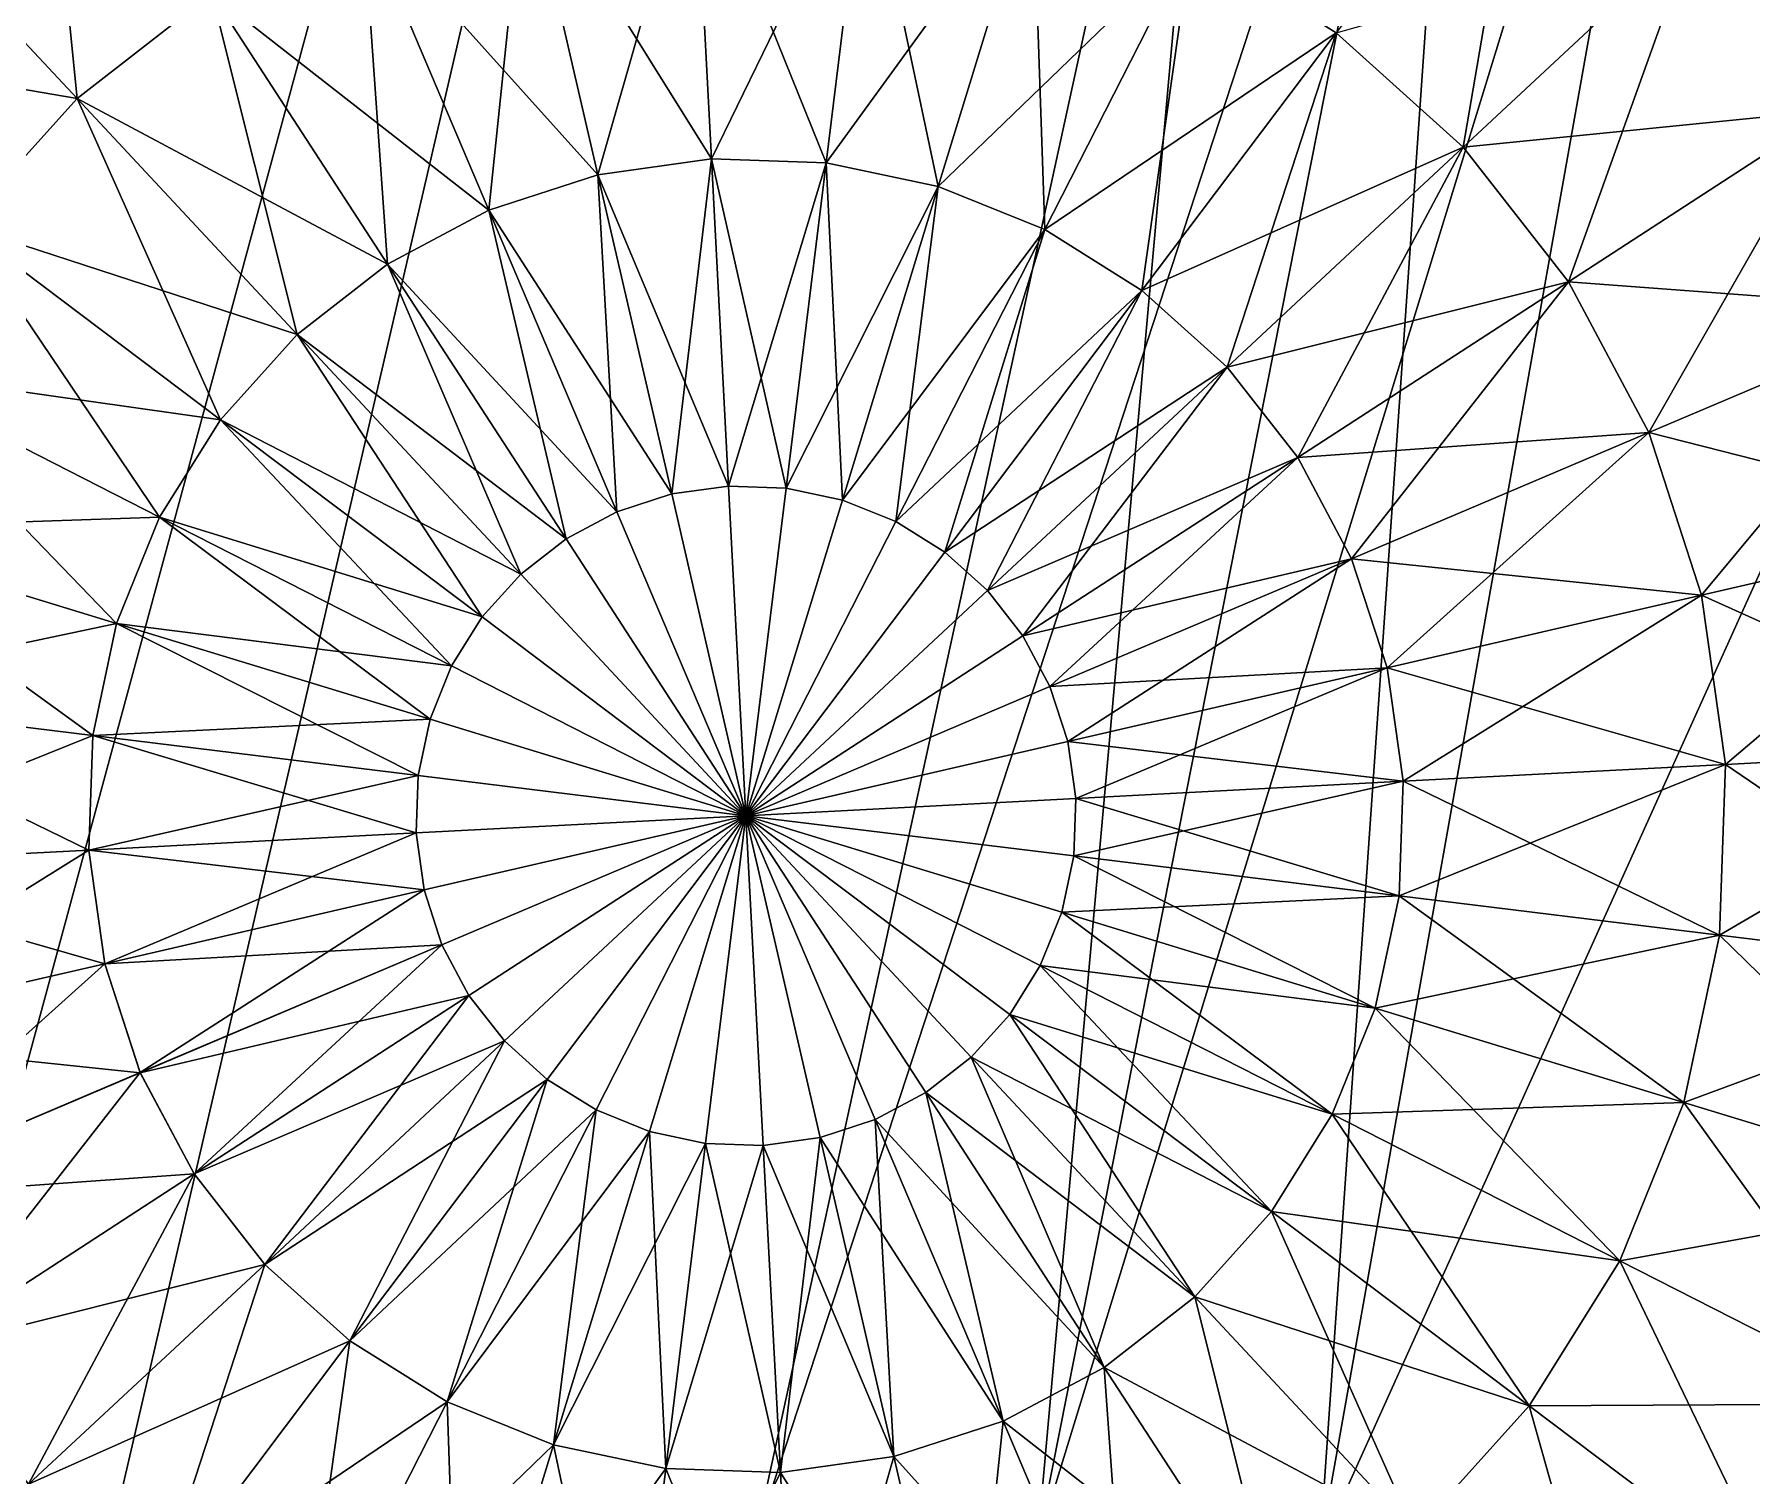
# Model space of a CAD drawing. Header units: metres. Extents: x -1.27 to 1.27, y -2.5 to 2.56.
# Drawn here: x 0.6437 to 0.7796, y 1.4477 to 1.5619 of the extents above; entities that cross this region are included whole.
import ezdxf

# ---------------------------------------------------------------- set-up
doc = ezdxf.new("R2010")
doc.units = ezdxf.units.M

msp = doc.modelspace()

# ---------------------------------------------------------------- linework, layer by layer
at = {"layer": 'Body'}
for points in [[(0.36002, 0.83984, 0.36002), (0.69082, 1.875, 0.29121), (0.46954, 0.83984, 0.19793)], [(0.36002, 0.83984, 0.36002), (0.52969, 1.875, 0.52969), (0.69082, 1.875, 0.29121)], [(0.46954, 0.83984, -0.19793), (0.69082, 1.875, -0.29121), (0.52969, 1.875, -0.52969)], [(0.50977, 0.83984, 0), (0.69082, 1.875, -0.29121), (0.46954, 0.83984, -0.19793)], [(0.46954, 0.83984, 0.19793), (0.75, 1.875, 0), (0.50977, 0.83984, 0)], [(0.46954, 0.83984, 0.19793), (0.69082, 1.875, 0.29121), (0.75, 1.875, 0)], [(0.50977, 0.83984, 0), (0.75, 1.875, 0), (0.69082, 1.875, -0.29121)]]:
    msp.add_3dface(points, dxfattribs=at)
at = {"layer": 'Side arm thing 1'}
for points in [[(0.70075, 1.44277, 0), (0.7387, 1.61669, 0), (0.75755, 1.61636, 0.12072)], [(0.72309, 1.44238, -0.14308), (0.7387, 1.61669, 0), (0.70075, 1.44277, 0)], [(0.72309, 1.44238, -0.14308), (0.75755, 1.61636, -0.12072), (0.7387, 1.61669, 0)], [(0.70075, 1.44277, 0), (0.75755, 1.61636, 0.12072), (0.72309, 1.44238, 0.14308)], [(0.72309, 1.44238, 0.14308), (0.75755, 1.61636, 0.12072), (0.7764, 1.61603, 0.20995)], [(0.74543, 1.44199, -0.24883), (0.75755, 1.61636, -0.12072), (0.72309, 1.44238, -0.14308)], [(0.72309, 1.44238, 0.14308), (0.7764, 1.61603, 0.20995), (0.74543, 1.44199, 0.24883)], [(0.74543, 1.44199, -0.24883), (0.7764, 1.61603, -0.20995), (0.75755, 1.61636, -0.12072)], [(0.74543, 1.44199, 0.24883), (0.7764, 1.61603, 0.20995), (0.82353, 1.61521, 0.29018)], [(0.80128, 1.44101, -0.34392), (0.7764, 1.61603, -0.20995), (0.74543, 1.44199, -0.24883)], [(0.74543, 1.44199, 0.24883), (0.82353, 1.61521, 0.29018), (0.80128, 1.44101, 0.34392)], [(0.80128, 1.44101, -0.34392), (0.82353, 1.61521, -0.29018), (0.7764, 1.61603, -0.20995)]]:
    msp.add_3dface(points, dxfattribs=at)
at = {"layer": 'Socket thing 1'}
for points in [[(0.64705, 1.55679, 0.28978), (0.63002, 1.57504, 0.28191), (0.64412, 1.58605, 0.28191)], [(0.64705, 1.55679, 0.28978), (0.64412, 1.58605, 0.28191), (0.65771, 1.56512, 0.28978)], [(0.79272, 1.58647, -0.27189), (0.77504, 1.56998, -0.28191), (0.78605, 1.55588, -0.28191)], [(0.76175, 1.58194, -0.28191), (0.74673, 1.56201, -0.28978), (0.75679, 1.55295, -0.28978)], [(0.76175, 1.58194, -0.28191), (0.75679, 1.55295, -0.28978), (0.77504, 1.56998, -0.28191)], [(0.68828, 1.55076, 0.29544), (0.68253, 1.57566, 0.28978), (0.69594, 1.57754, 0.28978)], [(0.68253, 1.57566, -0.28978), (0.69727, 1.55202, -0.29544), (0.69594, 1.57754, -0.28978)], [(0.68828, 1.55076, 0.29544), (0.69594, 1.57754, 0.28978), (0.69727, 1.55202, 0.29544)], [(0.69727, 1.55202, 0.29544), (0.69594, 1.57754, 0.28978), (0.70946, 1.57707, 0.28978)], [(0.69594, 1.57754, -0.28978), (0.70635, 1.55171, -0.29544), (0.70946, 1.57707, -0.28978)], [(0.69594, 1.57754, -0.28978), (0.69727, 1.55202, -0.29544), (0.70635, 1.55171, -0.29544)], [(0.69727, 1.55202, 0.29544), (0.70946, 1.57707, 0.28978), (0.70635, 1.55171, 0.29544)], [(0.70635, 1.55171, 0.29544), (0.70946, 1.57707, 0.28978), (0.7227, 1.57425, 0.28978)], [(0.70946, 1.57707, -0.28978), (0.70635, 1.55171, -0.29544), (0.71523, 1.54982, -0.29544)], [(0.70946, 1.57707, -0.28978), (0.71523, 1.54982, -0.29544), (0.7227, 1.57425, -0.28978)], [(0.61806, 1.56175, -0.28191), (0.64705, 1.55679, -0.28978), (0.63002, 1.57504, -0.28191)], [(0.63002, 1.57504, -0.28191), (0.64705, 1.55679, -0.28978), (0.65771, 1.56512, -0.28978)], [(0.63799, 1.54673, 0.28978), (0.63002, 1.57504, 0.28191), (0.64705, 1.55679, 0.28978)], [(0.67965, 1.54795, 0.29544), (0.66966, 1.57147, 0.28978), (0.68253, 1.57566, 0.28978)], [(0.66966, 1.57147, -0.28978), (0.68828, 1.55076, -0.29544), (0.68253, 1.57566, -0.28978)], [(0.67965, 1.54795, 0.29544), (0.68253, 1.57566, 0.28978), (0.68828, 1.55076, 0.29544)], [(0.68253, 1.57566, -0.28978), (0.68828, 1.55076, -0.29544), (0.69727, 1.55202, -0.29544)], [(0.70635, 1.55171, 0.29544), (0.7227, 1.57425, 0.28978), (0.71523, 1.54982, 0.29544)], [(0.71523, 1.54982, 0.29544), (0.7227, 1.57425, 0.28978), (0.73525, 1.56918, 0.28978)], [(0.7227, 1.57425, -0.28978), (0.71523, 1.54982, -0.29544), (0.72365, 1.54642, -0.29544)], [(0.7227, 1.57425, -0.28978), (0.72365, 1.54642, -0.29544), (0.73525, 1.56918, -0.28978)], [(0.67163, 1.54369, 0.29544), (0.65771, 1.56512, 0.28978), (0.66966, 1.57147, 0.28978)], [(0.65771, 1.56512, -0.28978), (0.67965, 1.54795, -0.29544), (0.66966, 1.57147, -0.28978)], [(0.66966, 1.57147, -0.28978), (0.67965, 1.54795, -0.29544), (0.68828, 1.55076, -0.29544)], [(0.67163, 1.54369, 0.29544), (0.66966, 1.57147, 0.28978), (0.67965, 1.54795, 0.29544)], [(0.71523, 1.54982, 0.29544), (0.73525, 1.56918, 0.28978), (0.72365, 1.54642, 0.29544)], [(0.72365, 1.54642, 0.29544), (0.73525, 1.56918, 0.28978), (0.74673, 1.56201, 0.28978)], [(0.73525, 1.56918, -0.28978), (0.72365, 1.54642, -0.29544), (0.73135, 1.5416, -0.29544)], [(0.73525, 1.56918, -0.28978), (0.73135, 1.5416, -0.29544), (0.74673, 1.56201, -0.28978)], [(0.74673, 1.56201, 0.28978), (0.77504, 1.56998, 0.28191), (0.75679, 1.55295, 0.28978)], [(0.75679, 1.55295, 0.28978), (0.77504, 1.56998, 0.28191), (0.78605, 1.55588, 0.28191)], [(0.77504, 1.56998, -0.28191), (0.75679, 1.55295, -0.28978), (0.76512, 1.54229, -0.28978)], [(0.77504, 1.56998, -0.28191), (0.76512, 1.54229, -0.28978), (0.78605, 1.55588, -0.28191)], [(0.77504, 1.56998, 0.28191), (0.80633, 1.56905, 0.27189), (0.78605, 1.55588, 0.28191)], [(0.66447, 1.5381, 0.29544), (0.64705, 1.55679, 0.28978), (0.65771, 1.56512, 0.28978)], [(0.64705, 1.55679, -0.28978), (0.67163, 1.54369, -0.29544), (0.65771, 1.56512, -0.28978)], [(0.65771, 1.56512, -0.28978), (0.67163, 1.54369, -0.29544), (0.67965, 1.54795, -0.29544)], [(0.66447, 1.5381, 0.29544), (0.65771, 1.56512, 0.28978), (0.67163, 1.54369, 0.29544)], [(0.61806, 1.56175, -0.28191), (0.63799, 1.54673, -0.28978), (0.64705, 1.55679, -0.28978)], [(0.72365, 1.54642, 0.29544), (0.74673, 1.56201, 0.28978), (0.73135, 1.5416, 0.29544)], [(0.73135, 1.5416, 0.29544), (0.74673, 1.56201, 0.28978), (0.75679, 1.55295, 0.28978)], [(0.74673, 1.56201, -0.28978), (0.73135, 1.5416, -0.29544), (0.7381, 1.53553, -0.29544)], [(0.74673, 1.56201, -0.28978), (0.7381, 1.53553, -0.29544), (0.75679, 1.55295, -0.28978)], [(0.6584, 1.53135, 0.29544), (0.63799, 1.54673, 0.28978), (0.64705, 1.55679, 0.28978)], [(0.63799, 1.54673, -0.28978), (0.66447, 1.5381, -0.29544), (0.64705, 1.55679, -0.28978)], [(0.64705, 1.55679, -0.28978), (0.66447, 1.5381, -0.29544), (0.67163, 1.54369, -0.29544)], [(0.6584, 1.53135, 0.29544), (0.64705, 1.55679, 0.28978), (0.66447, 1.5381, 0.29544)], [(0.75679, 1.55295, 0.28978), (0.78605, 1.55588, 0.28191), (0.76512, 1.54229, 0.28978)], [(0.76512, 1.54229, 0.28978), (0.78605, 1.55588, 0.28191), (0.79445, 1.54009, 0.28191)], [(0.78605, 1.55588, -0.28191), (0.76512, 1.54229, -0.28978), (0.77147, 1.53034, -0.28978)], [(0.78605, 1.55588, -0.28191), (0.77147, 1.53034, -0.28978), (0.79445, 1.54009, -0.28191)], [(0.73135, 1.5416, 0.29544), (0.75679, 1.55295, 0.28978), (0.7381, 1.53553, 0.29544)], [(0.7381, 1.53553, 0.29544), (0.75679, 1.55295, 0.28978), (0.76512, 1.54229, 0.28978)], [(0.75679, 1.55295, -0.28978), (0.7381, 1.53553, -0.29544), (0.74369, 1.52837, -0.29544)], [(0.75679, 1.55295, -0.28978), (0.74369, 1.52837, -0.29544), (0.76512, 1.54229, -0.28978)], [(0.69412, 1.52548, 0.29886), (0.68828, 1.55076, 0.29544), (0.69727, 1.55202, 0.29544)], [(0.68828, 1.55076, -0.29544), (0.69863, 1.52611, -0.29886), (0.69727, 1.55202, -0.29544)], [(0.69412, 1.52548, 0.29886), (0.69727, 1.55202, 0.29544), (0.69863, 1.52611, 0.29886)], [(0.69863, 1.52611, 0.29886), (0.69727, 1.55202, 0.29544), (0.70635, 1.55171, 0.29544)], [(0.69727, 1.55202, -0.29544), (0.70319, 1.52595, -0.29886), (0.70635, 1.55171, -0.29544)], [(0.69727, 1.55202, -0.29544), (0.69863, 1.52611, -0.29886), (0.70319, 1.52595, -0.29886)], [(0.69863, 1.52611, 0.29886), (0.70635, 1.55171, 0.29544), (0.70319, 1.52595, 0.29886)], [(0.70319, 1.52595, 0.29886), (0.70635, 1.55171, 0.29544), (0.71523, 1.54982, 0.29544)], [(0.70635, 1.55171, -0.29544), (0.70319, 1.52595, -0.29886), (0.70764, 1.525, -0.29886)], [(0.70635, 1.55171, -0.29544), (0.70764, 1.525, -0.29886), (0.71523, 1.54982, -0.29544)], [(0.68978, 1.52407, 0.29886), (0.67965, 1.54795, 0.29544), (0.68828, 1.55076, 0.29544)], [(0.67965, 1.54795, -0.29544), (0.69412, 1.52548, -0.29886), (0.68828, 1.55076, -0.29544)], [(0.68828, 1.55076, -0.29544), (0.69412, 1.52548, -0.29886), (0.69863, 1.52611, -0.29886)], [(0.68978, 1.52407, 0.29886), (0.68828, 1.55076, 0.29544), (0.69412, 1.52548, 0.29886)], [(0.70319, 1.52595, 0.29886), (0.71523, 1.54982, 0.29544), (0.70764, 1.525, 0.29886)], [(0.70764, 1.525, 0.29886), (0.71523, 1.54982, 0.29544), (0.72365, 1.54642, 0.29544)], [(0.71523, 1.54982, -0.29544), (0.70764, 1.525, -0.29886), (0.71187, 1.5233, -0.29886)], [(0.71523, 1.54982, -0.29544), (0.71187, 1.5233, -0.29886), (0.72365, 1.54642, -0.29544)], [(0.68576, 1.52193, 0.29886), (0.67163, 1.54369, 0.29544), (0.67965, 1.54795, 0.29544)], [(0.67163, 1.54369, -0.29544), (0.68978, 1.52407, -0.29886), (0.67965, 1.54795, -0.29544)], [(0.67965, 1.54795, -0.29544), (0.68978, 1.52407, -0.29886), (0.69412, 1.52548, -0.29886)], [(0.68576, 1.52193, 0.29886), (0.67965, 1.54795, 0.29544), (0.68978, 1.52407, 0.29886)], [(0.65358, 1.52365, 0.29544), (0.63082, 1.53525, 0.28978), (0.63799, 1.54673, 0.28978)], [(0.63082, 1.53525, -0.28978), (0.6584, 1.53135, -0.29544), (0.63799, 1.54673, -0.28978)], [(0.63799, 1.54673, -0.28978), (0.6584, 1.53135, -0.29544), (0.66447, 1.5381, -0.29544)], [(0.65358, 1.52365, 0.29544), (0.63799, 1.54673, 0.28978), (0.6584, 1.53135, 0.29544)], [(0.70764, 1.525, 0.29886), (0.72365, 1.54642, 0.29544), (0.71187, 1.5233, 0.29886)], [(0.71187, 1.5233, 0.29886), (0.72365, 1.54642, 0.29544), (0.73135, 1.5416, 0.29544)], [(0.72365, 1.54642, -0.29544), (0.71187, 1.5233, -0.29886), (0.71574, 1.52088, -0.29886)], [(0.72365, 1.54642, -0.29544), (0.71574, 1.52088, -0.29886), (0.73135, 1.5416, -0.29544)], [(0.68217, 1.51912, 0.29886), (0.66447, 1.5381, 0.29544), (0.67163, 1.54369, 0.29544)], [(0.66447, 1.5381, -0.29544), (0.68576, 1.52193, -0.29886), (0.67163, 1.54369, -0.29544)], [(0.67163, 1.54369, -0.29544), (0.68576, 1.52193, -0.29886), (0.68978, 1.52407, -0.29886)], [(0.68217, 1.51912, 0.29886), (0.67163, 1.54369, 0.29544), (0.68576, 1.52193, 0.29886)], [(0.7381, 1.53553, 0.29544), (0.76512, 1.54229, 0.28978), (0.74369, 1.52837, 0.29544)], [(0.74369, 1.52837, 0.29544), (0.76512, 1.54229, 0.28978), (0.77147, 1.53034, 0.28978)], [(0.76512, 1.54229, -0.28978), (0.74369, 1.52837, -0.29544), (0.74795, 1.52035, -0.29544)], [(0.76512, 1.54229, -0.28978), (0.74795, 1.52035, -0.29544), (0.77147, 1.53034, -0.28978)], [(0.76512, 1.54229, 0.28978), (0.79445, 1.54009, 0.28191), (0.77147, 1.53034, 0.28978)], [(0.71187, 1.5233, 0.29886), (0.73135, 1.5416, 0.29544), (0.71574, 1.52088, 0.29886)], [(0.71574, 1.52088, 0.29886), (0.73135, 1.5416, 0.29544), (0.7381, 1.53553, 0.29544)], [(0.73135, 1.5416, -0.29544), (0.71574, 1.52088, -0.29886), (0.71912, 1.51783, -0.29886)], [(0.73135, 1.5416, -0.29544), (0.71912, 1.51783, -0.29886), (0.7381, 1.53553, -0.29544)], [(0.77147, 1.53034, 0.28978), (0.79445, 1.54009, 0.28191), (0.79998, 1.52308, 0.28191)], [(0.79445, 1.54009, -0.28191), (0.77147, 1.53034, -0.28978), (0.77566, 1.51747, -0.28978)], [(0.79445, 1.54009, -0.28191), (0.77566, 1.51747, -0.28978), (0.79998, 1.52308, -0.28191)], [(0.67912, 1.51574, 0.29886), (0.6584, 1.53135, 0.29544), (0.66447, 1.5381, 0.29544)], [(0.6584, 1.53135, -0.29544), (0.68217, 1.51912, -0.29886), (0.66447, 1.5381, -0.29544)], [(0.66447, 1.5381, -0.29544), (0.68217, 1.51912, -0.29886), (0.68576, 1.52193, -0.29886)], [(0.67912, 1.51574, 0.29886), (0.66447, 1.5381, 0.29544), (0.68217, 1.51912, 0.29886)], [(0.65018, 1.51523, 0.29544), (0.62575, 1.5227, 0.28978), (0.63082, 1.53525, 0.28978)], [(0.62575, 1.5227, -0.28978), (0.65358, 1.52365, -0.29544), (0.63082, 1.53525, -0.28978)], [(0.63082, 1.53525, -0.28978), (0.65358, 1.52365, -0.29544), (0.6584, 1.53135, -0.29544)], [(0.65018, 1.51523, 0.29544), (0.63082, 1.53525, 0.28978), (0.65358, 1.52365, 0.29544)], [(0.71574, 1.52088, 0.29886), (0.7381, 1.53553, 0.29544), (0.71912, 1.51783, 0.29886)], [(0.71912, 1.51783, 0.29886), (0.7381, 1.53553, 0.29544), (0.74369, 1.52837, 0.29544)], [(0.7381, 1.53553, -0.29544), (0.71912, 1.51783, -0.29886), (0.72193, 1.51424, -0.29886)], [(0.7381, 1.53553, -0.29544), (0.72193, 1.51424, -0.29886), (0.74369, 1.52837, -0.29544)], [(0.6767, 1.51187, 0.29886), (0.65358, 1.52365, 0.29544), (0.6584, 1.53135, 0.29544)], [(0.65358, 1.52365, -0.29544), (0.67912, 1.51574, -0.29886), (0.6584, 1.53135, -0.29544)], [(0.6584, 1.53135, -0.29544), (0.67912, 1.51574, -0.29886), (0.68217, 1.51912, -0.29886)], [(0.6767, 1.51187, 0.29886), (0.6584, 1.53135, 0.29544), (0.67912, 1.51574, 0.29886)], [(0.74369, 1.52837, 0.29544), (0.77147, 1.53034, 0.28978), (0.74795, 1.52035, 0.29544)], [(0.74795, 1.52035, 0.29544), (0.77147, 1.53034, 0.28978), (0.77566, 1.51747, 0.28978)], [(0.77147, 1.53034, -0.28978), (0.74795, 1.52035, -0.29544), (0.75076, 1.51172, -0.29544)], [(0.77147, 1.53034, -0.28978), (0.75076, 1.51172, -0.29544), (0.77566, 1.51747, -0.28978)], [(0.77147, 1.53034, 0.28978), (0.79998, 1.52308, 0.28191), (0.77566, 1.51747, 0.28978)], [(0.71912, 1.51783, 0.29886), (0.74369, 1.52837, 0.29544), (0.72193, 1.51424, 0.29886)], [(0.72193, 1.51424, 0.29886), (0.74369, 1.52837, 0.29544), (0.74795, 1.52035, 0.29544)], [(0.74369, 1.52837, -0.29544), (0.72193, 1.51424, -0.29886), (0.72407, 1.51022, -0.29886)], [(0.74369, 1.52837, -0.29544), (0.72407, 1.51022, -0.29886), (0.74795, 1.52035, -0.29544)], [(0.7, 1.5, 0.3), (0.68978, 1.52407, 0.29886), (0.69412, 1.52548, 0.29886)], [(0.68978, 1.52407, -0.29886), (0.7, 1.5, -0.3), (0.69412, 1.52548, -0.29886)], [(0.7, 1.5, 0.3), (0.69412, 1.52548, 0.29886), (0.69863, 1.52611, 0.29886)], [(0.69412, 1.52548, -0.29886), (0.7, 1.5, -0.3), (0.69863, 1.52611, -0.29886)], [(0.69412, 1.52548, -0.29886), (0.7, 1.5, -0.3), (0.7, 1.5, -0.3)], [(0.7, 1.5, 0.3), (0.69412, 1.52548, 0.29886), (0.7, 1.5, 0.3)], [(0.7, 1.5, 0.3), (0.69863, 1.52611, 0.29886), (0.70319, 1.52595, 0.29886)], [(0.69863, 1.52611, -0.29886), (0.7, 1.5, -0.3), (0.70319, 1.52595, -0.29886)], [(0.69863, 1.52611, -0.29886), (0.7, 1.5, -0.3), (0.7, 1.5, -0.3)], [(0.7, 1.5, 0.3), (0.69863, 1.52611, 0.29886), (0.7, 1.5, 0.3)], [(0.7, 1.5, 0.3), (0.70319, 1.52595, 0.29886), (0.7, 1.5, 0.3)], [(0.7, 1.5, 0.3), (0.70319, 1.52595, 0.29886), (0.70764, 1.525, 0.29886)], [(0.70319, 1.52595, -0.29886), (0.7, 1.5, -0.3), (0.70764, 1.525, -0.29886)], [(0.70319, 1.52595, -0.29886), (0.7, 1.5, -0.3), (0.7, 1.5, -0.3)], [(0.7, 1.5, 0.3), (0.68576, 1.52193, 0.29886), (0.68978, 1.52407, 0.29886)], [(0.68576, 1.52193, -0.29886), (0.7, 1.5, -0.3), (0.68978, 1.52407, -0.29886)], [(0.68978, 1.52407, -0.29886), (0.7, 1.5, -0.3), (0.7, 1.5, -0.3)], [(0.7, 1.5, 0.3), (0.68978, 1.52407, 0.29886), (0.7, 1.5, 0.3)], [(0.7, 1.5, 0.3), (0.70764, 1.525, 0.29886), (0.71187, 1.5233, 0.29886)], [(0.70764, 1.525, -0.29886), (0.7, 1.5, -0.3), (0.71187, 1.5233, -0.29886)], [(0.70764, 1.525, -0.29886), (0.7, 1.5, -0.3), (0.7, 1.5, -0.3)], [(0.7, 1.5, 0.3), (0.70764, 1.525, 0.29886), (0.7, 1.5, 0.3)], [(0.64829, 1.50635, 0.29544), (0.62293, 1.50946, 0.28978), (0.62575, 1.5227, 0.28978)], [(0.62293, 1.50946, -0.28978), (0.65018, 1.51523, -0.29544), (0.62575, 1.5227, -0.28978)], [(0.62575, 1.5227, -0.28978), (0.65018, 1.51523, -0.29544), (0.65358, 1.52365, -0.29544)], [(0.64829, 1.50635, 0.29544), (0.62575, 1.5227, 0.28978), (0.65018, 1.51523, 0.29544)], [(0.675, 1.50764, 0.29886), (0.65018, 1.51523, 0.29544), (0.65358, 1.52365, 0.29544)], [(0.65018, 1.51523, -0.29544), (0.6767, 1.51187, -0.29886), (0.65358, 1.52365, -0.29544)], [(0.65358, 1.52365, -0.29544), (0.6767, 1.51187, -0.29886), (0.67912, 1.51574, -0.29886)], [(0.675, 1.50764, 0.29886), (0.65358, 1.52365, 0.29544), (0.6767, 1.51187, 0.29886)], [(0.7, 1.5, 0.3), (0.71187, 1.5233, 0.29886), (0.71574, 1.52088, 0.29886)], [(0.71187, 1.5233, -0.29886), (0.7, 1.5, -0.3), (0.71574, 1.52088, -0.29886)], [(0.71187, 1.5233, -0.29886), (0.7, 1.5, -0.3), (0.7, 1.5, -0.3)], [(0.7, 1.5, 0.3), (0.71187, 1.5233, 0.29886), (0.7, 1.5, 0.3)], [(0.77566, 1.51747, 0.28978), (0.79998, 1.52308, 0.28191), (0.80247, 1.50537, 0.28191)], [(0.79998, 1.52308, -0.28191), (0.77566, 1.51747, -0.28978), (0.77754, 1.50406, -0.28978)], [(0.79998, 1.52308, -0.28191), (0.77754, 1.50406, -0.28978), (0.80247, 1.50537, -0.28191)], [(0.7, 1.5, 0.3), (0.68217, 1.51912, 0.29886), (0.68576, 1.52193, 0.29886)], [(0.68217, 1.51912, -0.29886), (0.7, 1.5, -0.3), (0.68576, 1.52193, -0.29886)], [(0.68576, 1.52193, -0.29886), (0.7, 1.5, -0.3), (0.7, 1.5, -0.3)], [(0.7, 1.5, 0.3), (0.68576, 1.52193, 0.29886), (0.7, 1.5, 0.3)], [(0.7, 1.5, 0.3), (0.71574, 1.52088, 0.29886), (0.71912, 1.51783, 0.29886)], [(0.71574, 1.52088, -0.29886), (0.7, 1.5, -0.3), (0.71912, 1.51783, -0.29886)], [(0.71574, 1.52088, -0.29886), (0.7, 1.5, -0.3), (0.7, 1.5, -0.3)], [(0.7, 1.5, 0.3), (0.71574, 1.52088, 0.29886), (0.7, 1.5, 0.3)], [(0.72193, 1.51424, 0.29886), (0.74795, 1.52035, 0.29544), (0.72407, 1.51022, 0.29886)], [(0.72407, 1.51022, 0.29886), (0.74795, 1.52035, 0.29544), (0.75076, 1.51172, 0.29544)], [(0.74795, 1.52035, -0.29544), (0.72407, 1.51022, -0.29886), (0.72548, 1.50588, -0.29886)], [(0.74795, 1.52035, -0.29544), (0.72548, 1.50588, -0.29886), (0.75076, 1.51172, -0.29544)], [(0.74795, 1.52035, 0.29544), (0.77566, 1.51747, 0.28978), (0.75076, 1.51172, 0.29544)], [(0.7, 1.5, 0.3), (0.67912, 1.51574, 0.29886), (0.68217, 1.51912, 0.29886)], [(0.67912, 1.51574, -0.29886), (0.7, 1.5, -0.3), (0.68217, 1.51912, -0.29886)], [(0.68217, 1.51912, -0.29886), (0.7, 1.5, -0.3), (0.7, 1.5, -0.3)], [(0.7, 1.5, 0.3), (0.68217, 1.51912, 0.29886), (0.7, 1.5, 0.3)], [(0.7, 1.5, 0.3), (0.71912, 1.51783, 0.29886), (0.72193, 1.51424, 0.29886)], [(0.71912, 1.51783, -0.29886), (0.7, 1.5, -0.3), (0.72193, 1.51424, -0.29886)], [(0.71912, 1.51783, -0.29886), (0.7, 1.5, -0.3), (0.7, 1.5, -0.3)], [(0.7, 1.5, 0.3), (0.71912, 1.51783, 0.29886), (0.7, 1.5, 0.3)], [(0.75076, 1.51172, 0.29544), (0.77566, 1.51747, 0.28978), (0.77754, 1.50406, 0.28978)], [(0.77566, 1.51747, -0.28978), (0.75076, 1.51172, -0.29544), (0.75202, 1.50273, -0.29544)], [(0.77566, 1.51747, -0.28978), (0.75202, 1.50273, -0.29544), (0.77754, 1.50406, -0.28978)], [(0.77566, 1.51747, 0.28978), (0.80247, 1.50537, 0.28191), (0.77754, 1.50406, 0.28978)], [(0.62293, 1.50946, -0.28978), (0.64829, 1.50635, -0.29544), (0.65018, 1.51523, -0.29544)], [(0.67405, 1.50319, 0.29886), (0.64829, 1.50635, 0.29544), (0.65018, 1.51523, 0.29544)], [(0.64829, 1.50635, -0.29544), (0.675, 1.50764, -0.29886), (0.65018, 1.51523, -0.29544)], [(0.65018, 1.51523, -0.29544), (0.675, 1.50764, -0.29886), (0.6767, 1.51187, -0.29886)], [(0.67405, 1.50319, 0.29886), (0.65018, 1.51523, 0.29544), (0.675, 1.50764, 0.29886)], [(0.7, 1.5, 0.3), (0.6767, 1.51187, 0.29886), (0.67912, 1.51574, 0.29886)], [(0.6767, 1.51187, -0.29886), (0.7, 1.5, -0.3), (0.67912, 1.51574, -0.29886)], [(0.67912, 1.51574, -0.29886), (0.7, 1.5, -0.3), (0.7, 1.5, -0.3)], [(0.7, 1.5, 0.3), (0.67912, 1.51574, 0.29886), (0.7, 1.5, 0.3)], [(0.7, 1.5, 0.3), (0.72193, 1.51424, 0.29886), (0.72407, 1.51022, 0.29886)], [(0.72193, 1.51424, -0.29886), (0.7, 1.5, -0.3), (0.72407, 1.51022, -0.29886)], [(0.72193, 1.51424, -0.29886), (0.7, 1.5, -0.3), (0.7, 1.5, -0.3)], [(0.7, 1.5, 0.3), (0.72193, 1.51424, 0.29886), (0.7, 1.5, 0.3)], [(0.7, 1.5, 0.3), (0.675, 1.50764, 0.29886), (0.6767, 1.51187, 0.29886)], [(0.675, 1.50764, -0.29886), (0.7, 1.5, -0.3), (0.6767, 1.51187, -0.29886)], [(0.6767, 1.51187, -0.29886), (0.7, 1.5, -0.3), (0.7, 1.5, -0.3)], [(0.7, 1.5, 0.3), (0.6767, 1.51187, 0.29886), (0.7, 1.5, 0.3)], [(0.72407, 1.51022, 0.29886), (0.75076, 1.51172, 0.29544), (0.72548, 1.50588, 0.29886)], [(0.72548, 1.50588, 0.29886), (0.75076, 1.51172, 0.29544), (0.75202, 1.50273, 0.29544)], [(0.75076, 1.51172, -0.29544), (0.72548, 1.50588, -0.29886), (0.72611, 1.50137, -0.29886)], [(0.75076, 1.51172, -0.29544), (0.72611, 1.50137, -0.29886), (0.75202, 1.50273, -0.29544)], [(0.75076, 1.51172, 0.29544), (0.77754, 1.50406, 0.28978), (0.75202, 1.50273, 0.29544)], [(0.64798, 1.49727, 0.29544), (0.62246, 1.49594, 0.28978), (0.62293, 1.50946, 0.28978)], [(0.62246, 1.49594, -0.28978), (0.64829, 1.50635, -0.29544), (0.62293, 1.50946, -0.28978)], [(0.64798, 1.49727, 0.29544), (0.62293, 1.50946, 0.28978), (0.64829, 1.50635, 0.29544)], [(0.7, 1.5, 0.3), (0.72407, 1.51022, 0.29886), (0.72548, 1.50588, 0.29886)], [(0.72407, 1.51022, -0.29886), (0.7, 1.5, -0.3), (0.72548, 1.50588, -0.29886)], [(0.72407, 1.51022, -0.29886), (0.7, 1.5, -0.3), (0.7, 1.5, -0.3)], [(0.7, 1.5, 0.3), (0.72407, 1.51022, 0.29886), (0.7, 1.5, 0.3)], [(0.64829, 1.50635, -0.29544), (0.67405, 1.50319, -0.29886), (0.675, 1.50764, -0.29886)], [(0.7, 1.5, 0.3), (0.67405, 1.50319, 0.29886), (0.675, 1.50764, 0.29886)], [(0.67405, 1.50319, -0.29886), (0.7, 1.5, -0.3), (0.675, 1.50764, -0.29886)], [(0.675, 1.50764, -0.29886), (0.7, 1.5, -0.3), (0.7, 1.5, -0.3)], [(0.7, 1.5, 0.3), (0.675, 1.50764, 0.29886), (0.7, 1.5, 0.3)], [(0.62246, 1.49594, -0.28978), (0.64798, 1.49727, -0.29544), (0.64829, 1.50635, -0.29544)], [(0.67389, 1.49863, 0.29886), (0.64798, 1.49727, 0.29544), (0.64829, 1.50635, 0.29544)], [(0.64798, 1.49727, -0.29544), (0.67405, 1.50319, -0.29886), (0.64829, 1.50635, -0.29544)], [(0.67389, 1.49863, 0.29886), (0.64829, 1.50635, 0.29544), (0.67405, 1.50319, 0.29886)], [(0.7, 1.5, 0.3), (0.72548, 1.50588, 0.29886), (0.72611, 1.50137, 0.29886)], [(0.72548, 1.50588, -0.29886), (0.7, 1.5, -0.3), (0.72611, 1.50137, -0.29886)], [(0.72548, 1.50588, -0.29886), (0.7, 1.5, -0.3), (0.7, 1.5, -0.3)], [(0.7, 1.5, 0.3), (0.72548, 1.50588, 0.29886), (0.7, 1.5, 0.3)], [(0.72548, 1.50588, 0.29886), (0.75202, 1.50273, 0.29544), (0.72611, 1.50137, 0.29886)], [(0.80247, 1.50537, -0.28191), (0.77707, 1.49054, -0.28978), (0.80184, 1.4875, -0.28191)], [(0.80247, 1.50537, -0.28191), (0.77754, 1.50406, -0.28978), (0.77707, 1.49054, -0.28978)], [(0.77754, 1.50406, 0.28978), (0.80247, 1.50537, 0.28191), (0.80184, 1.4875, 0.28191)], [(0.77754, 1.50406, -0.28978), (0.75171, 1.49365, -0.29544), (0.77707, 1.49054, -0.28978)], [(0.77754, 1.50406, -0.28978), (0.75202, 1.50273, -0.29544), (0.75171, 1.49365, -0.29544)], [(0.75202, 1.50273, 0.29544), (0.77754, 1.50406, 0.28978), (0.77707, 1.49054, 0.28978)], [(0.77754, 1.50406, 0.28978), (0.80184, 1.4875, 0.28191), (0.77707, 1.49054, 0.28978)], [(0.64798, 1.49727, -0.29544), (0.67389, 1.49863, -0.29886), (0.67405, 1.50319, -0.29886)], [(0.7, 1.5, 0.3), (0.67389, 1.49863, 0.29886), (0.67405, 1.50319, 0.29886)], [(0.67389, 1.49863, -0.29886), (0.7, 1.5, -0.3), (0.67405, 1.50319, -0.29886)], [(0.67405, 1.50319, -0.29886), (0.7, 1.5, -0.3), (0.7, 1.5, -0.3)], [(0.7, 1.5, 0.3), (0.67405, 1.50319, 0.29886), (0.7, 1.5, 0.3)], [(0.75202, 1.50273, -0.29544), (0.72595, 1.49681, -0.29886), (0.75171, 1.49365, -0.29544)], [(0.75202, 1.50273, -0.29544), (0.72611, 1.50137, -0.29886), (0.72595, 1.49681, -0.29886)], [(0.72611, 1.50137, 0.29886), (0.75202, 1.50273, 0.29544), (0.75171, 1.49365, 0.29544)], [(0.75202, 1.50273, 0.29544), (0.77707, 1.49054, 0.28978), (0.75171, 1.49365, 0.29544)], [(0.7, 1.5, 0.3), (0.72611, 1.50137, 0.29886), (0.72595, 1.49681, 0.29886)], [(0.72611, 1.50137, -0.29886), (0.7, 1.5, -0.3), (0.72595, 1.49681, -0.29886)], [(0.72611, 1.50137, -0.29886), (0.7, 1.5, -0.3), (0.7, 1.5, -0.3)], [(0.7, 1.5, 0.3), (0.72611, 1.50137, 0.29886), (0.7, 1.5, 0.3)], [(0.72611, 1.50137, 0.29886), (0.75171, 1.49365, 0.29544), (0.72595, 1.49681, 0.29886)], [(0.67389, 1.49863, -0.29886), (0.7, 1.5, -0.3), (0.7, 1.5, -0.3)], [(0.7, 1.5, 0.3), (0.67389, 1.49863, 0.29886), (0.7, 1.5, 0.3)], [(0.7, 1.5, 0.3), (0.67452, 1.49412, 0.29886), (0.67389, 1.49863, 0.29886)], [(0.67452, 1.49412, -0.29886), (0.7, 1.5, -0.3), (0.67389, 1.49863, -0.29886)], [(0.67452, 1.49412, -0.29886), (0.7, 1.5, -0.3), (0.7, 1.5, -0.3)], [(0.7, 1.5, 0.3), (0.67452, 1.49412, 0.29886), (0.7, 1.5, 0.3)], [(0.7, 1.5, 0.3), (0.67593, 1.48978, 0.29886), (0.67452, 1.49412, 0.29886)], [(0.67593, 1.48978, -0.29886), (0.7, 1.5, -0.3), (0.67452, 1.49412, -0.29886)], [(0.67593, 1.48978, -0.29886), (0.7, 1.5, -0.3), (0.7, 1.5, -0.3)], [(0.7, 1.5, 0.3), (0.67593, 1.48978, 0.29886), (0.7, 1.5, 0.3)], [(0.7, 1.5, 0.3), (0.67807, 1.48576, 0.29886), (0.67593, 1.48978, 0.29886)], [(0.67807, 1.48576, -0.29886), (0.7, 1.5, -0.3), (0.67593, 1.48978, -0.29886)], [(0.67807, 1.48576, -0.29886), (0.7, 1.5, -0.3), (0.7, 1.5, -0.3)], [(0.7, 1.5, 0.3), (0.67807, 1.48576, 0.29886), (0.7, 1.5, 0.3)], [(0.7, 1.5, 0.3), (0.68088, 1.48217, 0.29886), (0.67807, 1.48576, 0.29886)], [(0.68088, 1.48217, -0.29886), (0.7, 1.5, -0.3), (0.67807, 1.48576, -0.29886)], [(0.68088, 1.48217, -0.29886), (0.7, 1.5, -0.3), (0.7, 1.5, -0.3)], [(0.7, 1.5, 0.3), (0.68088, 1.48217, 0.29886), (0.7, 1.5, 0.3)], [(0.7, 1.5, 0.3), (0.68426, 1.47912, 0.29886), (0.68088, 1.48217, 0.29886)], [(0.68426, 1.47912, -0.29886), (0.7, 1.5, -0.3), (0.68088, 1.48217, -0.29886)], [(0.68426, 1.47912, -0.29886), (0.7, 1.5, -0.3), (0.7, 1.5, -0.3)], [(0.7, 1.5, 0.3), (0.68426, 1.47912, 0.29886), (0.7, 1.5, 0.3)], [(0.7, 1.5, 0.3), (0.68813, 1.4767, 0.29886), (0.68426, 1.47912, 0.29886)], [(0.68813, 1.4767, -0.29886), (0.7, 1.5, -0.3), (0.68426, 1.47912, -0.29886)], [(0.68813, 1.4767, -0.29886), (0.7, 1.5, -0.3), (0.7, 1.5, -0.3)], [(0.7, 1.5, 0.3), (0.68813, 1.4767, 0.29886), (0.7, 1.5, 0.3)], [(0.7, 1.5, 0.3), (0.69236, 1.475, 0.29886), (0.68813, 1.4767, 0.29886)], [(0.69236, 1.475, -0.29886), (0.7, 1.5, -0.3), (0.68813, 1.4767, -0.29886)], [(0.69236, 1.475, -0.29886), (0.7, 1.5, -0.3), (0.7, 1.5, -0.3)], [(0.7, 1.5, 0.3), (0.69236, 1.475, 0.29886), (0.7, 1.5, 0.3)], [(0.7, 1.5, 0.3), (0.69681, 1.47405, 0.29886), (0.69236, 1.475, 0.29886)], [(0.69681, 1.47405, -0.29886), (0.7, 1.5, -0.3), (0.69236, 1.475, -0.29886)], [(0.69681, 1.47405, -0.29886), (0.7, 1.5, -0.3), (0.7, 1.5, -0.3)], [(0.7, 1.5, 0.3), (0.69681, 1.47405, 0.29886), (0.7, 1.5, 0.3)], [(0.7, 1.5, 0.3), (0.70137, 1.47389, 0.29886), (0.69681, 1.47405, 0.29886)], [(0.70137, 1.47389, -0.29886), (0.7, 1.5, -0.3), (0.69681, 1.47405, -0.29886)], [(0.70137, 1.47389, -0.29886), (0.7, 1.5, -0.3), (0.7, 1.5, -0.3)], [(0.7, 1.5, 0.3), (0.70137, 1.47389, 0.29886), (0.7, 1.5, 0.3)], [(0.7, 1.5, 0.3), (0.70588, 1.47452, 0.29886), (0.70137, 1.47389, 0.29886)], [(0.70588, 1.47452, -0.29886), (0.7, 1.5, -0.3), (0.70137, 1.47389, -0.29886)], [(0.70588, 1.47452, -0.29886), (0.7, 1.5, -0.3), (0.7, 1.5, -0.3)], [(0.7, 1.5, 0.3), (0.70588, 1.47452, 0.29886), (0.7, 1.5, 0.3)], [(0.7, 1.5, 0.3), (0.71022, 1.47593, 0.29886), (0.70588, 1.47452, 0.29886)], [(0.71022, 1.47593, -0.29886), (0.7, 1.5, -0.3), (0.70588, 1.47452, -0.29886)], [(0.71022, 1.47593, -0.29886), (0.7, 1.5, -0.3), (0.7, 1.5, -0.3)], [(0.7, 1.5, 0.3), (0.71022, 1.47593, 0.29886), (0.7, 1.5, 0.3)], [(0.7, 1.5, 0.3), (0.71424, 1.47807, 0.29886), (0.71022, 1.47593, 0.29886)], [(0.71424, 1.47807, -0.29886), (0.7, 1.5, -0.3), (0.71022, 1.47593, -0.29886)], [(0.71424, 1.47807, -0.29886), (0.7, 1.5, -0.3), (0.7, 1.5, -0.3)], [(0.7, 1.5, 0.3), (0.71424, 1.47807, 0.29886), (0.7, 1.5, 0.3)], [(0.7, 1.5, 0.3), (0.71783, 1.48088, 0.29886), (0.71424, 1.47807, 0.29886)], [(0.71783, 1.48088, -0.29886), (0.7, 1.5, -0.3), (0.71424, 1.47807, -0.29886)], [(0.71783, 1.48088, -0.29886), (0.7, 1.5, -0.3), (0.7, 1.5, -0.3)], [(0.7, 1.5, 0.3), (0.71783, 1.48088, 0.29886), (0.7, 1.5, 0.3)], [(0.7, 1.5, 0.3), (0.72088, 1.48426, 0.29886), (0.71783, 1.48088, 0.29886)], [(0.72088, 1.48426, -0.29886), (0.7, 1.5, -0.3), (0.71783, 1.48088, -0.29886)], [(0.72088, 1.48426, -0.29886), (0.7, 1.5, -0.3), (0.7, 1.5, -0.3)], [(0.7, 1.5, 0.3), (0.72088, 1.48426, 0.29886), (0.7, 1.5, 0.3)], [(0.7, 1.5, 0.3), (0.7233, 1.48813, 0.29886), (0.72088, 1.48426, 0.29886)], [(0.7233, 1.48813, -0.29886), (0.7, 1.5, -0.3), (0.72088, 1.48426, -0.29886)], [(0.7233, 1.48813, -0.29886), (0.7, 1.5, -0.3), (0.7, 1.5, -0.3)], [(0.7, 1.5, 0.3), (0.7233, 1.48813, 0.29886), (0.7, 1.5, 0.3)], [(0.7, 1.5, 0.3), (0.725, 1.49236, 0.29886), (0.7233, 1.48813, 0.29886)], [(0.725, 1.49236, -0.29886), (0.7, 1.5, -0.3), (0.7233, 1.48813, -0.29886)], [(0.725, 1.49236, -0.29886), (0.7, 1.5, -0.3), (0.7, 1.5, -0.3)], [(0.7, 1.5, 0.3), (0.725, 1.49236, 0.29886), (0.7, 1.5, 0.3)], [(0.7, 1.5, 0.3), (0.72595, 1.49681, 0.29886), (0.725, 1.49236, 0.29886)], [(0.72595, 1.49681, -0.29886), (0.7, 1.5, -0.3), (0.725, 1.49236, -0.29886)], [(0.72595, 1.49681, -0.29886), (0.7, 1.5, -0.3), (0.7, 1.5, -0.3)], [(0.7, 1.5, 0.3), (0.72595, 1.49681, 0.29886), (0.7, 1.5, 0.3)], [(0.67452, 1.49412, 0.29886), (0.64798, 1.49727, 0.29544), (0.67389, 1.49863, 0.29886)], [(0.64924, 1.48828, -0.29544), (0.67389, 1.49863, -0.29886), (0.64798, 1.49727, -0.29544)], [(0.64924, 1.48828, -0.29544), (0.67452, 1.49412, -0.29886), (0.67389, 1.49863, -0.29886)], [(0.64924, 1.48828, 0.29544), (0.62246, 1.49594, 0.28978), (0.64798, 1.49727, 0.29544)], [(0.62434, 1.48253, -0.28978), (0.64798, 1.49727, -0.29544), (0.62246, 1.49594, -0.28978)], [(0.62434, 1.48253, -0.28978), (0.64924, 1.48828, -0.29544), (0.64798, 1.49727, -0.29544)], [(0.67452, 1.49412, 0.29886), (0.64924, 1.48828, 0.29544), (0.64798, 1.49727, 0.29544)], [(0.64924, 1.48828, 0.29544), (0.62434, 1.48253, 0.28978), (0.62246, 1.49594, 0.28978)], [(0.72595, 1.49681, 0.29886), (0.74982, 1.48477, 0.29544), (0.725, 1.49236, 0.29886)], [(0.75171, 1.49365, -0.29544), (0.72595, 1.49681, -0.29886), (0.725, 1.49236, -0.29886)], [(0.72595, 1.49681, 0.29886), (0.75171, 1.49365, 0.29544), (0.74982, 1.48477, 0.29544)], [(0.67593, 1.48978, 0.29886), (0.64924, 1.48828, 0.29544), (0.67452, 1.49412, 0.29886)], [(0.65205, 1.47965, -0.29544), (0.67452, 1.49412, -0.29886), (0.64924, 1.48828, -0.29544)], [(0.65205, 1.47965, -0.29544), (0.67593, 1.48978, -0.29886), (0.67452, 1.49412, -0.29886)], [(0.75171, 1.49365, -0.29544), (0.725, 1.49236, -0.29886), (0.74982, 1.48477, -0.29544)], [(0.75171, 1.49365, 0.29544), (0.77425, 1.4773, 0.28978), (0.74982, 1.48477, 0.29544)], [(0.77707, 1.49054, -0.28978), (0.75171, 1.49365, -0.29544), (0.74982, 1.48477, -0.29544)], [(0.75171, 1.49365, 0.29544), (0.77707, 1.49054, 0.28978), (0.77425, 1.4773, 0.28978)], [(0.725, 1.49236, 0.29886), (0.74642, 1.47635, 0.29544), (0.7233, 1.48813, 0.29886)], [(0.74982, 1.48477, -0.29544), (0.725, 1.49236, -0.29886), (0.7233, 1.48813, -0.29886)], [(0.725, 1.49236, 0.29886), (0.74982, 1.48477, 0.29544), (0.74642, 1.47635, 0.29544)], [(0.77707, 1.49054, -0.28978), (0.74982, 1.48477, -0.29544), (0.77425, 1.4773, -0.28978)], [(0.77707, 1.49054, 0.28978), (0.79812, 1.47, 0.28191), (0.77425, 1.4773, 0.28978)], [(0.80184, 1.4875, -0.28191), (0.77707, 1.49054, -0.28978), (0.77425, 1.4773, -0.28978)], [(0.77707, 1.49054, 0.28978), (0.80184, 1.4875, 0.28191), (0.79812, 1.47, 0.28191)], [(0.67593, 1.48978, 0.29886), (0.65205, 1.47964, 0.29544), (0.64924, 1.48828, 0.29544)], [(0.67807, 1.48576, 0.29886), (0.65205, 1.47964, 0.29544), (0.67593, 1.48978, 0.29886)], [(0.65631, 1.47163, -0.29544), (0.67593, 1.48978, -0.29886), (0.65205, 1.47965, -0.29544)], [(0.65631, 1.47163, -0.29544), (0.67807, 1.48576, -0.29886), (0.67593, 1.48978, -0.29886)], [(0.65205, 1.47964, 0.29544), (0.62434, 1.48253, 0.28978), (0.64924, 1.48828, 0.29544)], [(0.62853, 1.46966, -0.28978), (0.64924, 1.48828, -0.29544), (0.62434, 1.48253, -0.28978)], [(0.62853, 1.46966, -0.28978), (0.65205, 1.47965, -0.29544), (0.64924, 1.48828, -0.29544)], [(0.7233, 1.48813, 0.29886), (0.7416, 1.46865, 0.29544), (0.72088, 1.48426, 0.29886)], [(0.74642, 1.47635, -0.29544), (0.7233, 1.48813, -0.29886), (0.72088, 1.48426, -0.29886)], [(0.7233, 1.48813, 0.29886), (0.74642, 1.47635, 0.29544), (0.7416, 1.46865, 0.29544)], [(0.74982, 1.48477, -0.29544), (0.7233, 1.48813, -0.29886), (0.74642, 1.47635, -0.29544)], [(0.80184, 1.4875, -0.28191), (0.77425, 1.4773, -0.28978), (0.79812, 1.47, -0.28191)], [(0.67807, 1.48576, 0.29886), (0.65631, 1.47163, 0.29544), (0.65205, 1.47964, 0.29544)], [(0.68088, 1.48217, 0.29886), (0.65631, 1.47163, 0.29544), (0.67807, 1.48576, 0.29886)], [(0.6619, 1.46447, -0.29544), (0.67807, 1.48576, -0.29886), (0.65631, 1.47163, -0.29544)], [(0.6619, 1.46447, -0.29544), (0.68088, 1.48217, -0.29886), (0.67807, 1.48576, -0.29886)], [(0.74982, 1.48477, 0.29544), (0.76918, 1.46475, 0.28978), (0.74642, 1.47635, 0.29544)], [(0.77425, 1.4773, -0.28978), (0.74982, 1.48477, -0.29544), (0.74642, 1.47635, -0.29544)], [(0.74982, 1.48477, 0.29544), (0.77425, 1.4773, 0.28978), (0.76918, 1.46475, 0.28978)], [(0.72088, 1.48426, 0.29886), (0.73553, 1.4619, 0.29544), (0.71783, 1.48088, 0.29886)], [(0.7416, 1.46865, -0.29544), (0.72088, 1.48426, -0.29886), (0.71783, 1.48088, -0.29886)], [(0.72088, 1.48426, 0.29886), (0.7416, 1.46865, 0.29544), (0.73553, 1.4619, 0.29544)], [(0.74642, 1.47635, -0.29544), (0.72088, 1.48426, -0.29886), (0.7416, 1.46865, -0.29544)], [(0.65205, 1.47964, 0.29544), (0.62853, 1.46966, 0.28978), (0.62434, 1.48253, 0.28978)], [(0.68088, 1.48217, 0.29886), (0.6619, 1.46447, 0.29544), (0.65631, 1.47163, 0.29544)], [(0.68426, 1.47912, 0.29886), (0.6619, 1.46447, 0.29544), (0.68088, 1.48217, 0.29886)], [(0.66865, 1.4584, -0.29544), (0.68088, 1.48217, -0.29886), (0.6619, 1.46447, -0.29544)], [(0.66865, 1.4584, -0.29544), (0.68426, 1.47912, -0.29886), (0.68088, 1.48217, -0.29886)], [(0.71783, 1.48088, 0.29886), (0.72837, 1.45631, 0.29544), (0.71424, 1.47807, 0.29886)], [(0.73553, 1.4619, -0.29544), (0.71783, 1.48088, -0.29886), (0.71424, 1.47807, -0.29886)], [(0.71783, 1.48088, 0.29886), (0.73553, 1.4619, 0.29544), (0.72837, 1.45631, 0.29544)], [(0.7416, 1.46865, -0.29544), (0.71783, 1.48088, -0.29886), (0.73553, 1.4619, -0.29544)], [(0.63488, 1.45771, -0.28978), (0.65205, 1.47965, -0.29544), (0.62853, 1.46966, -0.28978)], [(0.65631, 1.47163, 0.29544), (0.62853, 1.46966, 0.28978), (0.65205, 1.47964, 0.29544)], [(0.63488, 1.45771, -0.28978), (0.65631, 1.47163, -0.29544), (0.65205, 1.47965, -0.29544)], [(0.68426, 1.47912, 0.29886), (0.66865, 1.4584, 0.29544), (0.6619, 1.46447, 0.29544)], [(0.68813, 1.4767, 0.29886), (0.66865, 1.4584, 0.29544), (0.68426, 1.47912, 0.29886)], [(0.67635, 1.45358, -0.29544), (0.68426, 1.47912, -0.29886), (0.66865, 1.4584, -0.29544)], [(0.67635, 1.45358, -0.29544), (0.68813, 1.4767, -0.29886), (0.68426, 1.47912, -0.29886)], [(0.71424, 1.47807, 0.29886), (0.72035, 1.45205, 0.29544), (0.71022, 1.47593, 0.29886)], [(0.72837, 1.45631, -0.29544), (0.71424, 1.47807, -0.29886), (0.71022, 1.47593, -0.29886)], [(0.71424, 1.47807, 0.29886), (0.72837, 1.45631, 0.29544), (0.72035, 1.45205, 0.29544)], [(0.73553, 1.4619, -0.29544), (0.71424, 1.47807, -0.29886), (0.72837, 1.45631, -0.29544)], [(0.68813, 1.4767, 0.29886), (0.67635, 1.45358, 0.29544), (0.66865, 1.4584, 0.29544)], [(0.69236, 1.475, 0.29886), (0.67635, 1.45358, 0.29544), (0.68813, 1.4767, 0.29886)], [(0.68477, 1.45018, -0.29544), (0.68813, 1.4767, -0.29886), (0.67635, 1.45358, -0.29544)], [(0.68477, 1.45018, -0.29544), (0.69236, 1.475, -0.29886), (0.68813, 1.4767, -0.29886)], [(0.77425, 1.4773, -0.28978), (0.74642, 1.47635, -0.29544), (0.76918, 1.46475, -0.28978)], [(0.77425, 1.4773, 0.28978), (0.79142, 1.45342, 0.28191), (0.76918, 1.46475, 0.28978)], [(0.79812, 1.47, -0.28191), (0.77425, 1.4773, -0.28978), (0.76918, 1.46475, -0.28978)], [(0.77425, 1.4773, 0.28978), (0.79812, 1.47, 0.28191), (0.79142, 1.45342, 0.28191)], [(0.71022, 1.47593, 0.29886), (0.71172, 1.44924, 0.29544), (0.70588, 1.47452, 0.29886)], [(0.72035, 1.45205, -0.29544), (0.71022, 1.47593, -0.29886), (0.70588, 1.47452, -0.29886)], [(0.71022, 1.47593, 0.29886), (0.72035, 1.45205, 0.29544), (0.71172, 1.44924, 0.29544)], [(0.72837, 1.45631, -0.29544), (0.71022, 1.47593, -0.29886), (0.72035, 1.45205, -0.29544)], [(0.74642, 1.47635, 0.29544), (0.76201, 1.45327, 0.28978), (0.7416, 1.46865, 0.29544)], [(0.76918, 1.46475, -0.28978), (0.74642, 1.47635, -0.29544), (0.7416, 1.46865, -0.29544)], [(0.74642, 1.47635, 0.29544), (0.76918, 1.46475, 0.28978), (0.76201, 1.45327, 0.28978)], [(0.69236, 1.475, 0.29886), (0.68477, 1.45018, 0.29544), (0.67635, 1.45358, 0.29544)], [(0.69681, 1.47405, 0.29886), (0.68477, 1.45018, 0.29544), (0.69236, 1.475, 0.29886)], [(0.69365, 1.44829, -0.29544), (0.69236, 1.475, -0.29886), (0.68477, 1.45018, -0.29544)], [(0.69681, 1.47405, 0.29886), (0.69365, 1.44829, 0.29544), (0.68477, 1.45018, 0.29544)], [(0.69365, 1.44829, -0.29544), (0.69681, 1.47405, -0.29886), (0.69236, 1.475, -0.29886)], [(0.70137, 1.47389, 0.29886), (0.69365, 1.44829, 0.29544), (0.69681, 1.47405, 0.29886)], [(0.70273, 1.44798, -0.29544), (0.69681, 1.47405, -0.29886), (0.69365, 1.44829, -0.29544)], [(0.70137, 1.47389, 0.29886), (0.70273, 1.44798, 0.29544), (0.69365, 1.44829, 0.29544)], [(0.70273, 1.44798, -0.29544), (0.70137, 1.47389, -0.29886), (0.69681, 1.47405, -0.29886)], [(0.70588, 1.47452, 0.29886), (0.70273, 1.44798, 0.29544), (0.70137, 1.47389, 0.29886)], [(0.71172, 1.44924, -0.29544), (0.70588, 1.47452, -0.29886), (0.70137, 1.47389, -0.29886)], [(0.71172, 1.44924, -0.29544), (0.70137, 1.47389, -0.29886), (0.70273, 1.44798, -0.29544)], [(0.70588, 1.47452, 0.29886), (0.71172, 1.44924, 0.29544), (0.70273, 1.44798, 0.29544)], [(0.72035, 1.45205, -0.29544), (0.70588, 1.47452, -0.29886), (0.71172, 1.44924, -0.29544)], [(0.65631, 1.47163, 0.29544), (0.63488, 1.45771, 0.28978), (0.62853, 1.46966, 0.28978)], [(0.6619, 1.46447, 0.29544), (0.63488, 1.45771, 0.28978), (0.65631, 1.47163, 0.29544)], [(0.64321, 1.44705, -0.28978), (0.65631, 1.47163, -0.29544), (0.63488, 1.45771, -0.28978)], [(0.64321, 1.44705, -0.28978), (0.6619, 1.46447, -0.29544), (0.65631, 1.47163, -0.29544)], [(0.79812, 1.47, -0.28191), (0.76918, 1.46475, -0.28978), (0.79142, 1.45342, -0.28191)], [(0.7416, 1.46865, 0.29544), (0.75295, 1.44321, 0.28978), (0.73553, 1.4619, 0.29544)], [(0.76201, 1.45327, -0.28978), (0.7416, 1.46865, -0.29544), (0.73553, 1.4619, -0.29544)], [(0.7416, 1.46865, 0.29544), (0.76201, 1.45327, 0.28978), (0.75295, 1.44321, 0.28978)], [(0.76918, 1.46475, -0.28978), (0.7416, 1.46865, -0.29544), (0.76201, 1.45327, -0.28978)], [(0.6619, 1.46447, 0.29544), (0.64321, 1.44705, 0.28978), (0.63488, 1.45771, 0.28978)], [(0.66865, 1.4584, 0.29544), (0.64321, 1.44705, 0.28978), (0.6619, 1.46447, 0.29544)], [(0.65327, 1.43799, -0.28978), (0.6619, 1.46447, -0.29544), (0.64321, 1.44705, -0.28978)], [(0.65327, 1.43799, -0.28978), (0.66865, 1.4584, -0.29544), (0.6619, 1.46447, -0.29544)], [(0.76918, 1.46475, 0.28978), (0.78194, 1.43825, 0.28191), (0.76201, 1.45327, 0.28978)], [(0.79142, 1.45342, -0.28191), (0.76918, 1.46475, -0.28978), (0.76201, 1.45327, -0.28978)], [(0.76918, 1.46475, 0.28978), (0.79142, 1.45342, 0.28191), (0.78194, 1.43825, 0.28191)], [(0.73553, 1.4619, 0.29544), (0.74229, 1.43488, 0.28978), (0.72837, 1.45631, 0.29544)], [(0.75295, 1.44321, -0.28978), (0.73553, 1.4619, -0.29544), (0.72837, 1.45631, -0.29544)], [(0.73553, 1.4619, 0.29544), (0.75295, 1.44321, 0.28978), (0.74229, 1.43488, 0.28978)], [(0.76201, 1.45327, -0.28978), (0.73553, 1.4619, -0.29544), (0.75295, 1.44321, -0.28978)], [(0.66865, 1.4584, 0.29544), (0.65327, 1.43799, 0.28978), (0.64321, 1.44705, 0.28978)], [(0.67635, 1.45358, 0.29544), (0.65327, 1.43799, 0.28978), (0.66865, 1.4584, 0.29544)], [(0.66475, 1.43082, -0.28978), (0.66865, 1.4584, -0.29544), (0.65327, 1.43799, -0.28978)], [(0.66475, 1.43082, -0.28978), (0.67635, 1.45358, -0.29544), (0.66865, 1.4584, -0.29544)], [(0.72837, 1.45631, 0.29544), (0.73034, 1.42853, 0.28978), (0.72035, 1.45205, 0.29544)], [(0.74229, 1.43488, -0.28978), (0.72837, 1.45631, -0.29544), (0.72035, 1.45205, -0.29544)], [(0.72837, 1.45631, 0.29544), (0.74229, 1.43488, 0.28978), (0.73034, 1.42853, 0.28978)], [(0.75295, 1.44321, -0.28978), (0.72837, 1.45631, -0.29544), (0.74229, 1.43488, -0.28978)], [(0.67635, 1.45358, 0.29544), (0.66475, 1.43082, 0.28978), (0.65327, 1.43799, 0.28978)], [(0.68477, 1.45018, 0.29544), (0.66475, 1.43082, 0.28978), (0.67635, 1.45358, 0.29544)], [(0.6773, 1.42575, -0.28978), (0.67635, 1.45358, -0.29544), (0.66475, 1.43082, -0.28978)], [(0.6773, 1.42575, -0.28978), (0.68477, 1.45018, -0.29544), (0.67635, 1.45358, -0.29544)], [(0.79142, 1.45342, -0.28191), (0.76201, 1.45327, -0.28978), (0.78194, 1.43825, -0.28191)], [(0.72035, 1.45205, 0.29544), (0.71747, 1.42434, 0.28978), (0.71172, 1.44924, 0.29544)], [(0.73034, 1.42853, -0.28978), (0.72035, 1.45205, -0.29544), (0.71172, 1.44924, -0.29544)], [(0.72035, 1.45205, 0.29544), (0.73034, 1.42853, 0.28978), (0.71747, 1.42434, 0.28978)], [(0.74229, 1.43488, -0.28978), (0.72035, 1.45205, -0.29544), (0.73034, 1.42853, -0.28978)], [(0.76201, 1.45327, 0.28978), (0.76998, 1.42496, 0.28191), (0.75295, 1.44321, 0.28978)], [(0.78194, 1.43825, -0.28191), (0.76201, 1.45327, -0.28978), (0.75295, 1.44321, -0.28978)], [(0.76201, 1.45327, 0.28978), (0.78194, 1.43825, 0.28191), (0.76998, 1.42496, 0.28191)], [(0.68477, 1.45018, 0.29544), (0.6773, 1.42575, 0.28978), (0.66475, 1.43082, 0.28978)], [(0.69365, 1.44829, 0.29544), (0.6773, 1.42575, 0.28978), (0.68477, 1.45018, 0.29544)], [(0.69054, 1.42293, -0.28978), (0.68477, 1.45018, -0.29544), (0.6773, 1.42575, -0.28978)], [(0.69054, 1.42293, -0.28978), (0.69365, 1.44829, -0.29544), (0.68477, 1.45018, -0.29544)], [(0.69365, 1.44829, 0.29544), (0.69054, 1.42293, 0.28978), (0.6773, 1.42575, 0.28978)], [(0.70273, 1.44798, 0.29544), (0.69054, 1.42293, 0.28978), (0.69365, 1.44829, 0.29544)], [(0.70406, 1.42246, -0.28978), (0.69365, 1.44829, -0.29544), (0.69054, 1.42293, -0.28978)], [(0.70273, 1.44798, 0.29544), (0.70406, 1.42246, 0.28978), (0.69054, 1.42293, 0.28978)], [(0.70406, 1.42246, -0.28978), (0.70273, 1.44798, -0.29544), (0.69365, 1.44829, -0.29544)], [(0.71172, 1.44924, 0.29544), (0.70406, 1.42246, 0.28978), (0.70273, 1.44798, 0.29544)], [(0.71747, 1.42434, -0.28978), (0.71172, 1.44924, -0.29544), (0.70273, 1.44798, -0.29544)], [(0.71747, 1.42434, -0.28978), (0.70273, 1.44798, -0.29544), (0.70406, 1.42246, -0.28978)], [(0.71172, 1.44924, 0.29544), (0.71747, 1.42434, 0.28978), (0.70406, 1.42246, 0.28978)], [(0.73034, 1.42853, -0.28978), (0.71172, 1.44924, -0.29544), (0.71747, 1.42434, -0.28978)]]:
    msp.add_3dface(points, dxfattribs=at)

doc.saveas('drawing.dxf')
